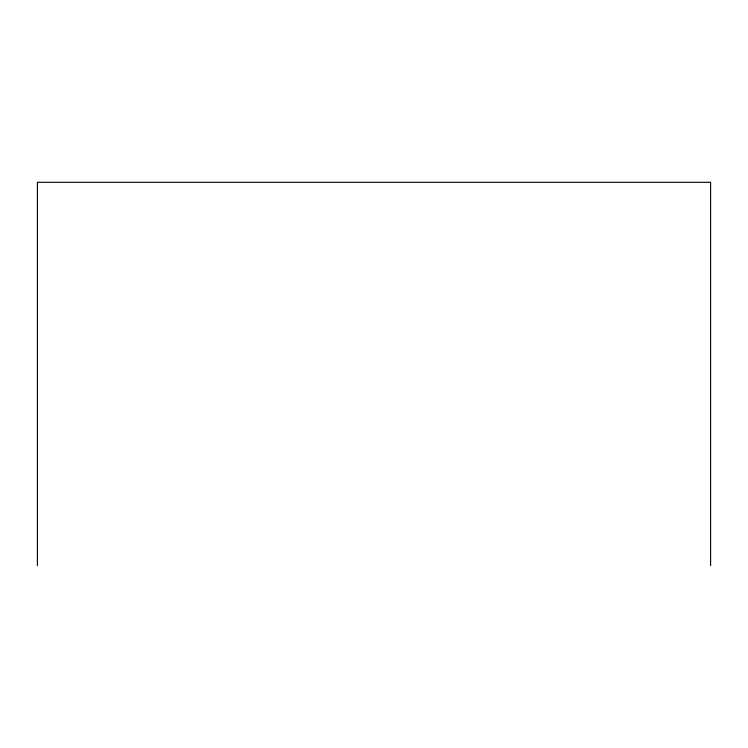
<?xml version="1.0" encoding="UTF-8"?>
<svg xmlns="http://www.w3.org/2000/svg" width="748" height="748" viewBox="0 0 748 748"><rect width="100%" height="100%" fill="white"/><g stroke="black" fill="none" stroke-linecap="round" stroke-linejoin="round"><path stroke-width="1.12" d="M710.6 565.694L710.6 182.306L37.4 182.306L37.4 565.694"/></g></svg>
